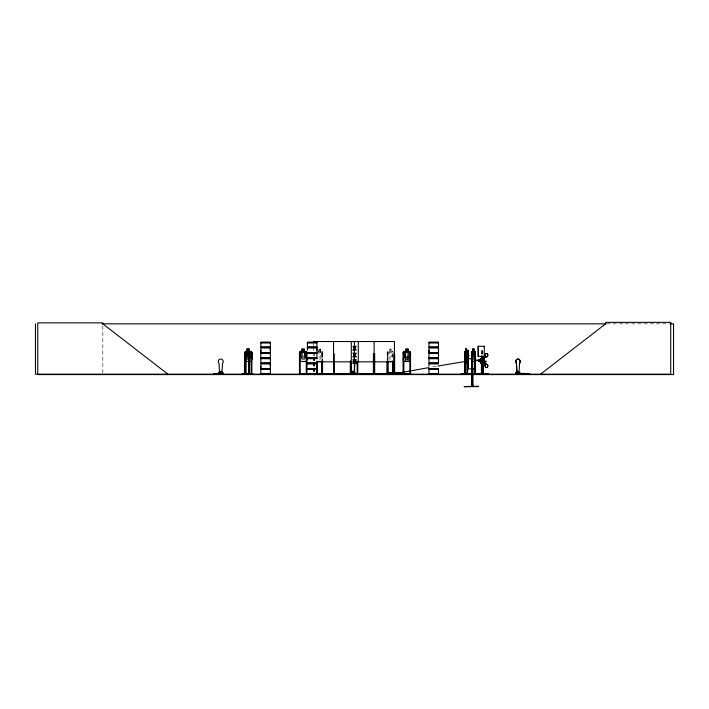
<?xml version="1.0" encoding="UTF-8"?>
<svg xmlns="http://www.w3.org/2000/svg" width="709" height="709" viewBox="0 0 709 709"><rect width="100%" height="100%" fill="white"/><g stroke="black" fill="none" stroke-linecap="round" stroke-linejoin="round"><path stroke-width="0.53" stroke-dasharray="3.54 2.66" d="M321.913 361.448L322.675 359.046M393.203 352.338L392.502 351.46L387.796 351.46L387.158 352.346L387.176 360.278M387.876 351.54L387.282 352.382L387.336 360.278M317.924 352.373L318.89 351.54L318.89 349.041M389.223 351.54L388.231 352.373L388.231 357.035L389.223 359.038L391.093 359.038L392.086 357.035L392.086 352.373L391.093 351.54L391.155 348.961L389.161 348.961L389.276 351.54M432.844 366.907L436.886 366.207M606.736 323.836L669.172 323.836M317.455 351.46L321.992 351.46M322.622 352.338L322.56 360.278M322.56 353.862L321.859 353.862L321.859 360.278M387.176 353.862L387.885 353.862L387.885 360.278M387.158 359.046L387.832 361.528M320.681 351.54L321.647 352.373L321.647 357.035L320.681 359.038L318.89 359.038L318.244 357.699M392.449 351.46L393.141 352.373M322.675 352.338L321.939 351.46L322.56 352.373M482.838 350.574L482.838 354.987M482.342 350.574L482.342 354.987M481.934 350.574L481.934 354.987M481.429 350.574L481.429 354.987M392.591 353.862L392.591 360.278M387.726 353.862L387.726 360.278M322.391 353.862L322.391 360.278M322.028 353.862L322.028 360.278M320.628 351.54L320.698 348.961L318.775 348.961L318.837 351.54M314.309 353.862L314.309 356.042M314.309 357.123L314.309 361.475M314.309 362.556L314.309 366.907M314.309 367.998L314.309 372.34M314.078 357.123L314.078 361.475M314.078 362.556L314.078 366.907M314.078 367.998L314.078 372.34M313.963 357.123L313.963 361.475M313.963 362.556L313.963 366.907M313.963 367.998L313.963 372.34M313.733 343.67L313.733 345.806M313.733 346.869L313.733 351.15M313.733 352.213L313.733 356.485M313.733 357.123L313.733 361.829M313.733 362.556L313.733 366.907M313.733 367.998L313.733 372.34M102.823 326.025L102.823 373.076M320.362 349.457L319.21 349.457L319.21 350.29L320.362 350.29L320.362 349.457M390.756 349.457L389.56 349.457L389.56 350.29L390.756 350.29L390.756 349.457M320.681 352.373L318.89 352.373L318.89 357.035L320.681 357.035L320.681 352.373M391.093 352.373L389.223 352.373L389.223 357.035L391.093 357.035L391.093 352.373"/><path stroke-width="1.06" d="M260.85 368.52L260.85 363.859L270.351 363.859L270.342 368.529L260.85 368.52L260.859 366.19M260.85 352.559L260.85 347.897L270.351 347.897L270.342 352.559L260.85 352.559L260.859 350.228M270.342 366.19L270.342 363.859M270.342 350.228L270.342 347.897M316.888 350.228L316.888 347.897M428.998 352.559L428.998 347.897L438.499 347.897L438.499 352.559L428.998 352.559L429.007 350.228M438.49 347.897L438.49 352.559M480.312 360.526C480.17 362.6 480.179 358.426 480.312 360.526L479.656 360.526M350.725 374.166L358.337 374.166M358.329 373.785L350.725 373.785M465.919 358.213L466.912 355.927L466.939 352.674L467.16 355.688L467.967 354.376L468.224 354.766L467.231 356.459L467.213 359.853L466.983 356.671L465.999 357.93M519.05 373.191L519.573 363.407A2.535 2.162 -90 0 0 519.573 359.817A2.535 2.162 -90 0 0 516.515 359.817A2.535 2.162 -90 0 0 516.515 363.407L516.967 373.191M221.952 373.191L222.502 363.407A2.535 2.455 -90 0 0 222.502 359.817A2.535 2.455 -90 0 0 219.028 359.817A2.535 2.455 -90 0 0 219.028 363.407L219.542 373.191M478.779 360.606L475.774 360.615M517.056 372.003L517.774 371.56L516.958 371.702M221.19 371.481L220.605 371.941L221.111 371.472M220.836 372.003L221.279 371.72M220.703 371.622L221.199 371.835L220.641 371.782M516.914 371.782L517.995 371.924L517.012 371.711M517.153 371.702C519.077 372.163 516.613 371.436 517.393 372.048M517.428 371.844L518.119 371.782L517.074 372.003M517.871 371.56L517.242 371.95M518.031 371.782L517.614 371.773M221.403 371.702L220.729 371.481M353.268 371.782L352.772 371.64M428.98 374.157L438.508 373.971L438.499 369.46L428.998 369.46L428.998 373.962M461.231 374.166L488.377 374.166M482.217 359.862L486.002 356.716A1.693 1.321 -90 0 0 487.819 355.581A1.693 1.321 -90 0 0 486.631 353.481A1.693 1.321 -90 0 0 485.231 355.351L480.853 359.569L481.65 360.518L480.791 361.404L485.231 365.684A1.693 1.321 -90 0 0 486.631 367.546A1.693 1.321 -90 0 0 487.819 365.454A1.693 1.321 -90 0 0 486.011 364.32L482.217 361.173M249.205 361.528L249.639 359.038M249.267 361.528L249.754 352.338L249.621 374.166M465.308 357.664L466.54 351.832L465.388 357.664M466.868 351.46L467.399 352.426L467.905 350.149L466.123 356.556L466.15 358.914L466.859 360.075C468.011 357.274 469.473 352.958 467.834 350.255M468.224 353.561L468.755 355.572L466.868 362.999M466.868 363.105C464.067 362.565 465.804 353.88 465.077 360.172L466.947 363.105L468.8 355.555L466.939 351.46L466.487 351.903M370.878 374.166L377.498 374.166M377.463 374.104L370.851 373.785M242.15 374.166L252.714 374.166M467.063 361.528L464.909 361.528L464.634 352.346L464.998 351.46L467.054 351.46M464.696 374.166L465.007 351.54M384.854 374.104L387.646 373.749L384.907 374.166M244.525 359.046L245.296 361.528L251.163 361.528L252.014 359.046L252.014 352.338L251.137 351.46L245.323 351.46L244.525 352.346L244.481 374.166M306.979 374.166L306.988 352.338L306.111 351.46L300.297 351.46L299.499 352.346L299.499 359.046L300.279 361.528L306.137 361.528L306.997 359.046M410.484 359.038L409.651 361.448L403.846 361.528L403.075 359.046M410.573 359.046L409.713 361.528L403.908 361.448M220.747 371.56L220.667 372.048L220.978 371.72M471.884 361.528L471.414 352.346L471.822 351.46L474.888 351.46L475.296 352.373L474.817 351.46M471.45 386.219L471.893 351.46M245.58 352.382L245.996 351.54L245.509 352.382L245.571 374.166M481.5 360.376L480.791 361.404M353.552 356.973L354.553 355.36L356.148 356.973L354.881 354.934L356.14 352.949L354.589 354.527L353.011 352.949L354.252 354.961L352.976 356.973L354.553 355.36M249.435 359.038L250.685 357.035L250.685 352.373L249.435 351.54L249.524 348.961L246.865 348.961L246.865 351.46M518.891 372.509L518.891 373.829L518.288 373.98M526.441 373.572L526.193 374.139L526.698 374.13M481.81 361.856L480.356 363.043L485.878 361.271L485.878 361.794L480.356 363.043M299.588 352.382L300.341 351.54M410.484 374.166L410.564 352.338L409.687 351.46L403.873 351.46L403.075 352.346L403.049 374.166L403.022 373.43L403.873 373.43M403.155 352.382L403.908 351.54M223.149 374.148L213.675 374.157L213.941 373.572L222.661 373.572L222.661 372.509M217.167 374.148L216.697 374.148M217.61 373.829L217.619 373.572M219.267 372.509L218.992 374.139L219.568 374.13M219.276 373.829L220.224 374.166M354.332 374.148L355.165 374.13L354.589 374.157M483.919 360.642L483.919 360.092M466.557 351.903L466.939 351.549L467.337 352.373M482.35 359.862L485.718 356.6M485.718 364.435L485.878 364.32A1.693 1.321 -90 0 1 487.686 365.454A1.693 1.321 -90 0 1 486.507 367.546A1.693 1.321 -90 0 1 485.098 365.684L485.275 365.463M540.559 374.166L605.646 323.836L605.646 322.356L670.723 322.356L670.723 374.166L35.45 374.166L35.45 323.836M405.654 351.54L404.405 352.373L404.405 357.035L405.654 359.038L407.985 359.038L409.235 357.035L409.235 352.373L407.985 351.54M515.673 373.98L515.647 372.509L516.994 372.509L516.994 373.572M515.851 374.166L529.898 374.166M516.099 374.148L529.72 373.98L521.443 373.829M518.084 374.148L518.882 373.829M527.044 373.98L526.441 373.829M214.455 374.148L214.854 374.148M222.032 374.148L222.52 374.13M351.77 373.98L351.602 374.148M353.924 374.148L354.411 374.148M387.619 374.166L387.655 372.695L400.55 372.695L428.812 367.617M437.887 366.039L466.159 361.306M478.672 359.817L478.681 360.978L478.672 359.817L480.277 359.817L480.144 360.978L480.277 359.817M101.99 323.836L605.982 323.836M670.227 323.836L673.55 323.836L673.55 374.591L37.737 374.591L37.737 322.879L102.823 322.879L102.823 323.836L167.9 374.166M313.733 341.525L394.417 341.525L394.417 373.43M260.841 342.27L270.359 342.27M307.396 342.27L316.905 342.27M428.989 342.27L438.508 342.27M260.841 342.438L270.359 342.438L270.342 346.958L260.85 346.958L260.85 342.456L270.359 342.447M316.896 346.958L307.405 346.958L307.405 342.456L316.905 342.438L316.888 346.958M438.508 342.438L428.989 342.438L438.508 342.447L438.499 346.958L428.998 346.958L428.998 342.456M307.396 342.447L316.905 342.456M438.49 342.739L429.007 342.739L438.481 342.748L438.49 346.958M260.788 347.277L270.413 347.277M307.334 347.277L316.967 347.277M428.936 347.277L438.57 347.277M260.788 347.57L270.413 347.57M307.334 347.57L316.967 347.57M428.936 347.57L438.57 347.57M405.654 352.373L407.985 352.373M307.405 352.559L316.896 352.559M260.788 352.887L270.413 352.887M307.334 352.887L316.967 352.887M428.936 352.887L438.57 352.887M260.788 353.171L270.413 353.171M307.334 353.171L316.967 353.171M428.936 353.171L438.57 353.171M307.405 353.499L316.896 353.499L316.896 357.992L307.307 358.125L316.905 358.24L307.405 358.249M438.508 358.187L428.91 358.098L438.508 358.001L438.499 353.499L428.998 353.499L428.998 357.992M244.481 353.862L245.846 353.862L245.828 374.166M249.019 353.862L249.621 353.862M251.934 353.862L251.243 353.862L251.323 374.166M306.908 353.862L306.208 353.862L306.288 374.166L306.306 373.43M333.522 353.862L334.205 353.862L334.081 374.166M354.394 353.862L354.651 374.166M403.102 353.862L403.793 353.862L403.873 374.166M410.555 353.862L409.873 353.862L409.873 374.166M464.696 353.862L464.971 374.166M471.458 353.862L472.043 353.862M485.275 355.572L485.098 355.351A1.693 1.321 -90 0 1 486.498 353.481A1.693 1.321 -90 0 1 487.686 355.581A1.693 1.321 -90 0 1 485.869 356.716M405.654 357.035L407.985 357.035M260.859 357.868L270.342 357.868M307.414 357.868L316.888 357.868M429.007 357.868L438.49 357.868L438.49 353.499M428.998 358.249L438.499 358.249M307.396 358.408L316.905 358.426M428.989 358.417L438.508 358.426L438.499 362.919L428.998 362.919L428.998 358.426M260.859 358.701L270.342 358.701M307.414 358.701L316.888 358.701M429.007 358.701L438.49 358.701L438.49 362.919M472.265 358.727L468.259 358.727L468.259 368.884L474.365 368.884L474.268 360.766M475.34 359.046L474.8 361.448L475.269 352.338L475.296 374.166M480.853 359.569L481.562 360.597M482.209 359.472L484.256 359.472L484.256 361.271M475.774 360.181L478.743 360.181M478.681 360.978L480.188 360.925M480.994 361.315L480.055 360.925M482.209 361.271L485.878 361.271L480.773 363.043L483.52 361.271L483.52 359.472M245.358 361.448L251.101 361.448M306.075 361.448L300.332 361.448L299.588 359.038M317.49 361.448L321.966 361.448M387.832 361.448L392.476 361.448L387.779 361.528M464.927 361.448L466.965 361.448L467.284 352.338M467.577 361.377L467.586 374.166L467.63 373.43L467.027 373.43M317.437 361.528L322.01 361.528M316.941 361.829L394.417 361.829M482.253 361.794L483.077 361.794L482.997 374.06M483.857 361.794L485.878 361.794M307.405 362.919L316.896 362.919M260.788 363.247L270.413 363.247M307.334 363.247L316.967 363.247M428.936 363.247L438.57 363.247M519.573 363.407L519.493 363.407A2.535 2.162 -90 0 0 519.493 359.817A2.535 2.162 -90 0 0 516.436 359.817A2.535 2.162 -90 0 0 516.436 363.407L516.515 363.407M260.788 363.54L270.413 363.54M307.334 363.54L316.967 363.54M428.936 363.54L438.57 363.54M307.405 363.859L316.896 363.859M438.499 363.859L428.998 363.859L429.007 366.19M307.405 368.52L316.896 368.52M428.998 368.52L438.499 368.52M260.788 368.848L270.413 368.848M307.334 368.848L316.967 368.848M428.936 368.848L438.57 368.848M260.788 369.141L270.413 369.141M307.334 369.141L316.967 369.141M428.936 369.141L438.57 369.141M307.405 369.46L316.896 369.46M221.625 371.348L221.625 373.572L221.669 371.348L220.499 371.348L220.543 373.572M351.061 372.509L351.354 373.572M481.358 372.473L482.918 372.473M387.655 373.005L400.55 373.005M219.498 373.191L221.988 373.191M519.13 373.191L516.888 373.191L516.436 363.407M217.122 373.359L218.815 373.359M249.683 373.43L248.948 373.43L248.974 374.166M299.366 373.43L300.226 373.43M306.988 373.43L306.128 373.43L306.137 374.166M322.622 373.43L321.789 373.43L321.797 374.166L321.859 361.342M334.329 373.43L333.443 373.43L333.469 374.166M351.132 373.43L350.29 373.43L350.264 374.166L350.37 361.342M373.359 373.43L374.742 373.43L374.724 374.166M387.105 373.43L387.956 373.43M464.634 373.43L465.255 373.43L465.237 374.166M472.105 373.43L471.396 373.43L471.423 374.166M474.879 373.43L475.588 373.43M522.763 373.359L524.456 373.359M300.217 373.643L306.137 373.643M316.17 373.749L324.997 373.785L320.105 374.166M330.908 374.166L337.475 374.166M403.873 373.643L409.793 373.643M242.115 373.785L252.741 373.785M260.859 373.838L270.342 373.838M307.414 373.838L319.094 374.166M330.935 373.785L337.502 373.785M429.007 373.838L438.49 373.838L438.49 369.46M461.213 373.785L480.622 374.166M481.748 373.776L488.279 373.776M316.905 373.962L307.378 374.157M471.45 384.952L473 384.952M478.389 386.644L464.138 386.644L478.362 386.245M213.941 373.971L222.945 373.829L222.945 372.509L222.121 372.509L222.121 373.572M482.35 361.173L485.851 364.435M409.651 351.54L410.484 352.373M251.101 351.54L251.934 352.373L251.855 374.166M306.075 351.54L306.908 352.373M248.23 349.041L248.23 351.54L249.001 352.373L249.001 357.035L248.301 359.038L246.989 359.038L246.28 357.035L246.28 352.373L246.989 351.54L247.024 348.961M467.825 350.149L468.631 351.425M249.71 352.373L249.187 351.46L249.639 352.373M466.965 351.54L467.258 352.373M246.723 351.46L249.408 360.916M519.989 373.829L519.989 372.509L518.634 372.509L518.634 373.572M519.732 372.509L519.732 373.572L515.895 373.572L515.895 372.509M517.862 373.572L517.862 371.348L516.772 371.348L516.772 373.572M517.765 371.348L517.765 373.572M516.87 371.348L516.87 373.572M483.059 359.472L483.059 361.271M482.838 356.086L482.918 373.749M481.934 356.086L481.943 374.166M481.429 356.086L481.429 373.749M478.274 346.258L478.274 356.405M475.517 374.166L475.526 353.862L474.941 353.862L474.906 374.166M475.172 361.342L475.127 374.166M474.011 351.54L474.055 348.961L472.699 348.961L472.097 357.035L472.743 359.038L473.94 359.038L474.587 357.035L473.94 349.041M472.93 368.565L473 386.219M472.77 348.961L472.814 351.54M472.043 361.342L472.079 374.166M472.026 384.952L472.15 386.644M472.017 368.565L472.017 386.219M471.813 353.862L471.857 374.166M471.689 353.862L471.645 374.166M468.357 358.727L468.357 368.884M467.337 361.342L467.311 374.166L467.266 373.43M467.089 361.342L467.063 374.166M466.451 351.54L466.478 348.961L465.521 348.961L465.547 359.038L466.371 359.038L466.814 357.035L466.398 348.961M465.6 348.961L465.627 351.54M465.193 360.278L465.219 374.166M464.838 373.43L464.874 374.166M410.617 374.166L410.635 373.43L409.793 373.43L409.793 374.166M408.074 351.46L408.074 348.961L405.575 348.961L405.654 361.528M407.985 349.041L407.985 361.528M406.869 374.166L406.869 373.537L303.877 373.537L303.877 374.166M406.434 373.537L406.434 374.166M405.388 373.537L405.388 374.166M403.713 373.43L403.713 374.166M400.55 372.695L400.55 374.166M394.647 373.43L394.647 353.862L394.071 353.862L394.071 373.43M394.301 353.862L394.301 373.43M393.3 361.342L393.3 373.102M393.141 361.342L393.141 373.102M392.751 361.342L392.751 373.102M392.591 361.342L392.591 373.102M387.885 361.342L387.947 374.166M387.726 361.342L387.788 374.166M387.442 373.43L387.424 374.166M387.336 361.342L387.274 374.166M387.176 361.342L387.114 374.166M374.68 374.166L374.68 353.862L373.439 353.862L373.359 374.166M374.449 353.862L374.494 374.166M374.343 353.862L374.343 374.166M374.113 341.525L374.228 374.166M374.042 373.43L374.042 374.166M373.519 373.43L373.519 374.166M358.275 341.525L358.275 361.829M357.921 374.166L357.903 373.43L357.052 373.43L357.052 374.166M357.823 361.342L357.744 374.166M357.132 361.342L357.212 374.166M355.679 373.537L355.679 374.166M354.739 374.166L354.872 372.509L354.571 373.572M354.394 341.525L354.394 374.166M353.587 373.537L353.587 374.166M353.543 373.572L353.543 371.348L352.382 371.348L352.382 373.572M351.301 341.525L351.301 361.829M351.052 362.414L351.132 374.166M350.973 373.43L350.973 374.166M334.267 361.475L334.258 374.166M333.921 361.475L333.992 374.166M333.877 373.43L333.877 374.166M333.691 361.475L333.647 374.166M333.522 341.525L333.602 374.166M322.56 361.342L322.56 374.166M322.524 373.43L322.444 374.166M322.391 361.342L322.303 374.166M322.134 373.43L322.116 374.166M322.028 361.342L321.966 374.166M317.402 374.166L317.402 373.43L316.577 373.43L316.586 374.166L316.639 361.342M317.34 361.342L317.233 374.166M317.171 361.342L317.171 374.166M316.888 352.559L316.896 347.897L307.405 347.897L307.414 350.228M316.808 361.342L316.896 374.166M306.829 373.43L306.82 374.166M305.357 373.537L305.357 374.166M304.303 373.537L304.303 374.166M302.078 349.041L302.087 351.54L300.838 352.373L300.838 357.035L302.087 359.038L304.418 359.038L305.659 357.035L305.659 352.373L304.418 351.54L304.498 348.961L301.999 348.961L301.999 351.46M300.226 374.166L300.146 353.862L299.446 353.862L299.455 374.166M300.058 373.43L300.067 374.166M299.526 373.43L299.535 374.166M252.014 374.166L252.014 373.43L251.172 373.43L251.172 374.166M249.435 352.373L249.435 357.035M249.444 373.43L249.444 374.166M249.4 353.862L249.32 374.166M249.24 353.862L249.196 374.166M249.019 361.342L249.027 374.166M248.345 348.961L248.301 351.54M248.061 349.457L248.061 350.29M245.89 374.166L245.89 373.43L244.401 373.43L244.401 374.166M245.624 353.862L245.668 374.166M245.411 373.43L245.411 374.166M245.163 353.862L245.243 374.166M245.084 373.43L245.084 374.166M244.605 352.382L244.605 359.038M244.561 373.43L244.561 374.166M222.404 372.509L222.404 373.829M219.551 373.572L219.551 372.509L218.727 372.509L218.727 373.829M219.01 372.509L219.063 373.829M480.631 359.091A1.48 1.152 -90 0 1 481.748 359.463M481.766 361.555A1.48 1.152 -90 0 1 480.649 361.953M480.374 361.803A1.48 1.152 -90 0 1 479.949 361.271M479.94 359.791A1.48 1.152 -90 0 1 480.356 359.241M355.413 360.952A2.535 2.535 0 0 1 354.757 363.407L354.234 373.191L351.699 373.191L351.168 363.407A2.535 2.535 0 0 1 350.512 360.952M350.716 374.06L351.363 374.13L350.787 374.157M467.328 353.144L466.504 357.185L467.213 358.346L468.037 354.305L467.328 353.144M467.967 350.831L468.277 352.302L467.967 350.831M355.563 346.276L354.589 347.853L353.011 346.276L354.252 348.279L352.976 350.29L354.553 348.686L356.148 350.29L354.881 348.252L356.14 346.276L355.563 346.276M355.563 359.623L354.589 361.209L353.011 359.623L354.252 361.634L352.976 363.646L354.553 362.033L356.148 363.646L354.881 361.608L356.14 359.623L355.563 359.623M480.994 359.72L480.055 360.11L480.994 359.72M270.342 342.739L260.859 342.739L270.333 342.748M316.888 342.739L307.414 342.739L316.879 342.748M484.282 346.258L478.176 346.258L478.176 356.405L484.282 356.405L484.282 346.258M249.019 349.457L247.219 349.457L247.219 350.29L249.019 350.29L249.019 349.457M304.001 349.457L302.504 349.457L302.504 350.29L304.001 350.29L304.001 349.457M407.569 349.457L406.071 349.457L406.071 350.29L407.569 350.29L407.569 349.457M466.23 349.457L465.698 349.457L465.698 350.29L466.23 350.29L466.23 349.457M473.727 349.457L472.956 349.457L472.956 350.29L473.727 350.29L473.727 349.457M248.301 352.373L246.989 352.373L246.989 357.035L248.301 357.035L248.301 352.373M304.418 352.373L302.087 352.373L302.087 357.035L304.418 357.035L304.418 352.373M466.371 352.373L465.547 352.373L465.547 357.035L466.371 357.035L466.371 352.373M473.94 352.373L472.743 352.373L472.743 357.035L473.94 357.035L473.94 352.373M270.351 353.499L260.85 353.499L260.85 357.992L270.359 358.001L270.342 353.499M270.359 358.24L260.841 358.24L270.351 358.249M270.359 358.426L260.841 358.408L260.859 362.919L270.351 362.919L270.351 358.426M245.527 359.046L245.899 361.528L245.509 359.038M356.919 361.448L354.996 361.448L356.973 361.528M474.87 361.448L471.839 361.448L474.897 361.528M270.351 369.46L260.85 369.46L260.85 373.962L270.359 373.971L270.351 369.46M481.429 361.555A1.48 1.152 -90 0 0 480.897 359.082A1.48 1.152 -90 0 0 479.497 360.916A1.48 1.152 -90 0 0 481.429 361.555"/></g></svg>
